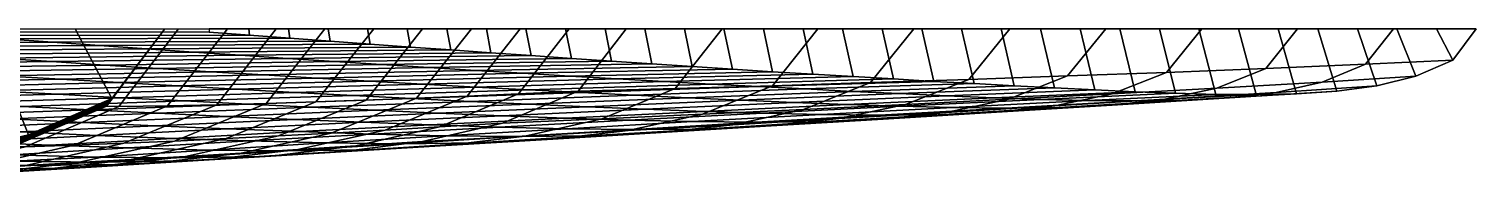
# Model space of a CAD drawing. Header units: millimetres. Extents: x 3030 to 6454, y -123 to 0.
# Drawn here: x 5356 to 6454, y -117 to 0 of the extents above; entities that cross this region are included whole.
import ezdxf

# ---------------------------------------------------------------- set-up
doc = ezdxf.new("R2010")
doc.units = ezdxf.units.MM
doc.header["$MEASUREMENT"] = 0
doc.layers.add('Wing Flap Curves', color=18, linetype='Continuous', true_color=0x000000)

msp = doc.modelspace()

# ---------------------------------------------------------------- meshes
at = {"layer": 'Wing Flap Curves'}
mesh = msp.add_polyface(dxfattribs=at)
corners = [(5132.3, -8.2, 18385.2), (5172.5, -11, 18385.2), (5373.8, -10.1, 18984.4), (5338.1, -7.6, 18984.4), (5212.7, -13.8, 18385.2), (5409.5, -12.6, 18984.4), (5252.8, -16.6, 18385.2), (5445.2, -15.1, 18984.4), (5293, -19.4, 18385.2), (5480.9, -17.6, 18984.4), (5158.5, -24.1, 17785.9), (5202.8, -27, 17785.9), (5373.4, -24.8, 18385.2), (5333.2, -22.1, 18385.2), (5247.2, -29.9, 17785.9), (5413.6, -27.4, 18385.2), (5291.5, -32.7, 17785.9), (5453.8, -30, 18385.2), (5136.7, -35.4, 17186.6), (5184.9, -38.4, 17186.6), (5335.8, -35.5, 17785.9), (5233, -41.3, 17186.6), (5380.2, -38.2, 17785.9), (5281.2, -44.1, 17186.6), (5424.5, -40.8, 17785.9), (5144.2, -47.3, 16587.4), (5195.8, -50.3, 16587.4), (5329.4, -46.9, 17186.6), (5247.5, -53.2, 16587.4), (5377.5, -49.5, 17186.6), (5299.1, -56, 16587.4), (5425.7, -52.2, 17186.6), (5177.8, -59.8, 15988.1), (5232.6, -62.7, 15988.1), (5350.8, -58.8, 16587.4), (5287.4, -65.6, 15988.1), (5402.4, -61.4, 16587.4), (5177, -69.6, 15388.8), (5234.6, -72.6, 15388.8), (5342.2, -68.3, 15988.1), (5292.2, -75.5, 15388.8), (5397, -71, 15988.1), (5191.2, -79.9, 14789.5), (5251.4, -82.9, 14789.5), (5349.8, -78.2, 15388.8), (5156.4, -87.5, 14190.3), (5218.7, -90.5, 14190.3), (5311.5, -85.7, 14789.5), (5407.4, -80.8, 15388.8), (5281, -93.3, 14190.3), (5371.6, -88.2, 14789.5), (5213.9, -96.1, 13591), (5279, -98.6, 13591), (5343.3, -95.7, 14190.3), (5431.8, -90.4, 14789.5), (5221.8, -101.3, 12991.7), (5289.5, -103.1, 12991.7), (5344.1, -100.4, 13591), (5405.7, -97.4, 14190.3), (5186.7, -108.5, 11793.2), (5258.9, -109.3, 11793.2), (5307.2, -106.6, 12392.4), (5237.1, -105.8, 12392.4), (5357.3, -103.8, 12991.7), (5409.3, -101.1, 13591), (5212.4, -112.1, 11193.9), (5286.3, -111.3, 11193.9), (5331, -108.6, 11793.2), (5377.3, -105.8, 12392.4), (5425.1, -103, 12991.7), (5201.2, -116.6, 9995.3), (5277.6, -112.6, 9995.3), (5318.2, -110.1, 10594.6), (5243, -114, 10594.6), (5360, -107.6, 11193.9), (5403.1, -105, 11793.2), (5187.5, 0, 1629.3), (5255.4, 0, 1623.3), (5288.3, -96.3, 1620.4), (5219.8, -105.2, 1626.4), (5287.4, -97.1, 2204.8), (5218.4, -106.1, 2204.8), (5285.7, -98.1, 2804.1), (5216, -107.2, 2804.1), (5284, -99, 3403.3), (5213.5, -108.2, 3403.3), (5282.2, -100, 4002.6), (5211.1, -109.3, 4002.6), (5280.5, -101, 4601.9), (5208.7, -110.3, 4601.9), (5278.8, -101.9, 5201.2), (5206.3, -111.4, 5201.2), (5277, -102.9, 5800.4), (5203.8, -112.5, 5800.4), (5275.3, -103.9, 6399.7), (5201.4, -113.5, 6399.7), (5273.6, -104.8, 6999), (5199, -114.6, 6999), (5271.8, -105.8, 7598.3), (5196.5, -115.6, 7598.3), (5270.1, -106.8, 8197.5), (5194.1, -116.7, 8197.5), (5277.5, -107.2, 8796.8), (5200.5, -117.1, 8796.8), (5314.9, -105.5, 9396.1), (5238.2, -114.9, 9396.1), (5353.5, -103.6, 9995.3), (5393, -101.5, 10594.6), (5323.3, 0, 1617.4), (5355.6, -80.4, 1614.6), (5355.1, -81, 2204.8), (5354.1, -81.8, 2804.1), (5353, -82.6, 3403.3), (5352, -83.4, 4002.6), (5350.9, -84.2, 4601.9), (5349.9, -85, 5201.2), (5348.8, -85.8, 5800.4), (5347.8, -86.6, 6399.7), (5346.7, -87.5, 6999), (5345.7, -88.3, 7598.3), (5344.6, -89.1, 8197.5), (5353, -89.5, 8796.8), (5390.1, -88.3, 9396.1)]
mesh.append_faces([[corners[k] for k in face] for face in [(0, 1, 2, 3), (1, 4, 5, 2), (4, 6, 7, 5), (6, 8, 9, 7), (10, 11, 12, 13), (11, 14, 15, 12), (14, 16, 17, 15), (18, 19, 20, 16), (19, 21, 22, 20), (21, 23, 24, 22), (25, 26, 27, 23), (26, 28, 29, 27), (28, 30, 31, 29), (32, 33, 34, 30), (33, 35, 36, 34), (37, 38, 39, 35), (38, 40, 41, 39), (42, 43, 44, 40), (45, 46, 47, 43), (43, 47, 48, 44), (46, 49, 50, 47), (51, 52, 53, 49), (49, 53, 54, 50), (55, 56, 57, 52), (52, 57, 58, 53), (59, 60, 61, 62), (62, 61, 63, 56), (56, 63, 64, 57), (65, 66, 67, 60), (60, 67, 68, 61), (61, 68, 69, 63), (70, 71, 72, 73), (73, 72, 74, 66), (66, 74, 75, 67), (76, 77, 78, 79), (79, 78, 80, 81), (81, 80, 82, 83), (83, 82, 84, 85), (85, 84, 86, 87), (87, 86, 88, 89), (89, 88, 90, 91), (91, 90, 92, 93), (93, 92, 94, 95), (95, 94, 96, 97), (97, 96, 98, 99), (99, 98, 100, 101), (101, 100, 102, 103), (103, 102, 104, 105), (105, 104, 106, 71), (71, 106, 107, 72), (77, 108, 109, 78), (78, 109, 110, 80), (80, 110, 111, 82), (82, 111, 112, 84), (84, 112, 113, 86), (86, 113, 114, 88), (88, 114, 115, 90), (90, 115, 116, 92), (92, 116, 117, 94), (94, 117, 118, 96), (96, 118, 119, 98), (98, 119, 120, 100), (100, 120, 121, 102), (102, 121, 122, 104)]])
mesh = msp.add_polyface(dxfattribs=at)
corners = [(5266.7, -2.5, 18984.4), (5302.4, -5, 18984.4), (5523.3, -4.8, 19581.1), (5492.8, -2.5, 19583.7), (5338.1, -7.6, 18984.4), (5553.8, -7, 19578.4), (5373.8, -10.1, 18984.4), (5584.4, -9.3, 19575.7), (5293, -19.4, 18385.2), (5333.2, -22.1, 18385.2), (5516.5, -20, 18984.4), (5480.9, -17.6, 18984.4), (5373.4, -24.8, 18385.2), (5552.2, -22.4, 18984.4), (5413.6, -27.4, 18385.2), (5587.9, -24.8, 18984.4), (5291.5, -32.7, 17785.9), (5335.8, -35.5, 17785.9), (5494, -32.5, 18385.2), (5453.8, -30, 18385.2), (5380.2, -38.2, 17785.9), (5534.2, -34.9, 18385.2), (5424.5, -40.8, 17785.9), (5574.4, -37.3, 18385.2), (5281.2, -44.1, 17186.6), (5329.4, -46.9, 17186.6), (5468.9, -43.3, 17785.9), (5377.5, -49.5, 17186.6), (5513.3, -45.8, 17785.9), (5425.7, -52.2, 17186.6), (5557.6, -48.2, 17785.9), (5299.1, -56, 16587.4), (5350.8, -58.8, 16587.4), (5473.9, -54.7, 17186.6), (5402.4, -61.4, 16587.4), (5522, -57.1, 17186.6), (5287.4, -65.6, 15988.1), (5342.2, -68.3, 15988.1), (5454.1, -64, 16587.4), (5397, -71, 15988.1), (5505.7, -66.4, 16587.4), (5292.2, -75.5, 15388.8), (5349.8, -78.2, 15388.8), (5451.8, -73.5, 15988.1), (5557.4, -68.8, 16587.4), (5407.4, -80.8, 15388.8), (5506.6, -75.9, 15988.1), (5311.5, -85.7, 14789.5), (5371.6, -88.2, 14789.5), (5465.1, -83.1, 15388.8), (5431.8, -90.4, 14789.5), (5522.7, -85.1, 15388.8), (5343.3, -95.7, 14190.3), (5405.7, -97.4, 14190.3), (5491.9, -92, 14789.5), (5344.1, -100.4, 13591), (5409.3, -101.1, 13591), (5468, -98, 14190.3), (5552.1, -92.6, 14789.5), (5357.3, -103.8, 12991.7), (5425.1, -103, 12991.7), (5474.4, -100.2, 13591), (5530.4, -96.9, 14190.3), (5331, -108.6, 11793.2), (5403.1, -105, 11793.2), (5447.3, -102.3, 12392.4), (5377.3, -105.8, 12392.4), (5492.8, -99.5, 12991.7), (5318.2, -110.1, 10594.6), (5393, -101.5, 10594.6), (5433.4, -99.2, 11193.9), (5360, -107.6, 11193.9), (5474.7, -96.8, 11793.2), (5517, -94.3, 12392.4), (5314.9, -105.5, 9396.1), (5390.1, -88.3, 9396.1), (5428, -86.8, 9995.3), (5353.5, -103.6, 9995.3), (5466.5, -85.2, 10594.6), (5505.5, -83.3, 11193.9), (5323.3, 0, 1617.4), (5391.1, 0, 1611.5), (5418.9, -52.9, 1609), (5355.6, -80.4, 1614.6), (5418.8, -53.2, 2204.8), (5355.1, -81, 2204.8), (5418.4, -53.8, 2804.1), (5354.1, -81.8, 2804.1), (5418, -54.3, 3403.3), (5353, -82.6, 3403.3), (5417.5, -54.8, 4002.6), (5352, -83.4, 4002.6), (5417.1, -55.4, 4601.9), (5350.9, -84.2, 4601.9), (5416.7, -55.9, 5201.2), (5349.9, -85, 5201.2), (5416.3, -56.4, 5800.4), (5348.8, -85.8, 5800.4), (5415.9, -57, 6399.7), (5347.8, -86.6, 6399.7), (5415.5, -57.5, 6999), (5346.7, -87.5, 6999), (5415.1, -58, 7598.3), (5345.7, -88.3, 7598.3), (5414.7, -58.6, 8197.5), (5344.6, -89.1, 8197.5), (5424.2, -59, 8796.8), (5353, -89.5, 8796.8), (5461.1, -58.4, 9396.1), (5498.4, -57.6, 9995.3), (5535.9, -56.6, 10594.6), (5459, 0, 1605.5), (5459, 0, 1605.5), (5459, 0, 2204.8), (5459, 0, 2804.1), (5459, 0, 3403.3), (5459, 0, 4002.6), (5459, 0, 4601.9), (5459, 0, 5201.2), (5459, 0, 5800.4), (5459, 0, 6399.7), (5459, 0, 6999), (5459, 0, 7598.3), (5459, 0, 8197.5), (5469.5, 0, 8796.8), (5506.5, 0, 9396.1)]
mesh.append_faces([[corners[k] for k in face] for face in [(0, 1, 2, 3), (1, 4, 5, 2), (4, 6, 7, 5), (8, 9, 10, 11), (9, 12, 13, 10), (12, 14, 15, 13), (16, 17, 18, 19), (17, 20, 21, 18), (20, 22, 23, 21), (24, 25, 26, 22), (25, 27, 28, 26), (27, 29, 30, 28), (31, 32, 33, 29), (32, 34, 35, 33), (36, 37, 38, 34), (37, 39, 40, 38), (41, 42, 43, 39), (39, 43, 44, 40), (42, 45, 46, 43), (47, 48, 49, 45), (48, 50, 51, 49), (52, 53, 54, 50), (55, 56, 57, 53), (53, 57, 58, 54), (59, 60, 61, 56), (56, 61, 62, 57), (63, 64, 65, 66), (66, 65, 67, 60), (68, 69, 70, 71), (71, 70, 72, 64), (64, 72, 73, 65), (74, 75, 76, 77), (77, 76, 78, 69), (69, 78, 79, 70), (80, 81, 82, 83), (83, 82, 84, 85), (85, 84, 86, 87), (87, 86, 88, 89), (89, 88, 90, 91), (91, 90, 92, 93), (93, 92, 94, 95), (95, 94, 96, 97), (97, 96, 98, 99), (99, 98, 100, 101), (101, 100, 102, 103), (103, 102, 104, 105), (105, 104, 106, 107), (107, 106, 108, 75), (75, 108, 109, 76), (76, 109, 110, 78), (81, 111, 112, 82), (82, 112, 113, 84), (84, 113, 114, 86), (86, 114, 115, 88), (88, 115, 116, 90), (90, 116, 117, 92), (92, 117, 118, 94), (94, 118, 119, 96), (96, 119, 120, 98), (98, 120, 121, 100), (100, 121, 122, 102), (102, 122, 123, 104), (104, 123, 124, 106), (106, 124, 125, 108)]])
mesh = msp.add_polyface(dxfattribs=at)
corners = [(5492.8, -2.5, 19583.7), (5523.3, -4.8, 19581.1), (5522.8, 0, 19581.1), (5492.8, 0, 19583.7), (5553.8, -7, 19578.4), (5552.8, 0, 19578.5), (5584.4, -9.3, 19575.7), (5582.9, 0, 19575.8), (5373.8, -10.1, 18984.4), (5409.5, -12.6, 18984.4), (5614.9, -11.5, 19573), (5612.9, 0, 19573.2), (5445.2, -15.1, 18984.4), (5645.4, -13.8, 19570.4), (5643, 0, 19570.6), (5480.9, -17.6, 18984.4), (5676, -16, 19567.7), (5673, 0, 19568), (5516.5, -20, 18984.4), (5706.5, -18.2, 19565), (5552.2, -22.4, 18984.4), (5737.1, -20.3, 19562.3), (5587.9, -24.8, 18984.4), (5767.6, -22.4, 19559.7), (5413.6, -27.4, 18385.2), (5453.8, -30, 18385.2), (5623.6, -27.1, 18984.4), (5494, -32.5, 18385.2), (5659.4, -29.4, 18984.4), (5534.2, -34.9, 18385.2), (5695.1, -31.6, 18984.4), (5574.4, -37.3, 18385.2), (5730.8, -33.7, 18984.4), (5424.5, -40.8, 17785.9), (5468.9, -43.3, 17785.9), (5614.6, -39.6, 18385.2), (5766.5, -35.8, 18984.4), (5513.3, -45.8, 17785.9), (5654.8, -41.9, 18385.2), (5557.6, -48.2, 17785.9), (5695, -44.1, 18385.2), (5425.7, -52.2, 17186.6), (5473.9, -54.7, 17186.6), (5602, -50.5, 17785.9), (5735.2, -46.3, 18385.2), (5522, -57.1, 17186.6), (5646.4, -52.8, 17785.9), (5402.4, -61.4, 16587.4), (5454.1, -64, 16587.4), (5570.2, -59.5, 17186.6), (5690.7, -55, 17785.9), (5505.7, -66.4, 16587.4), (5618.4, -61.8, 17186.6), (5735.1, -57.1, 17785.9), (5557.4, -68.8, 16587.4), (5666.6, -63.9, 17186.6), (5451.8, -73.5, 15988.1), (5506.6, -75.9, 15988.1), (5609.1, -70.9, 16587.4), (5714.8, -65.9, 17186.6), (5407.4, -80.8, 15388.8), (5465.1, -83.1, 15388.8), (5561.5, -78, 15988.1), (5660.7, -72.9, 16587.4), (5763, -67.8, 17186.6), (5522.7, -85.1, 15388.8), (5616.3, -79.8, 15988.1), (5712.4, -74.6, 16587.4), (5431.8, -90.4, 14789.5), (5491.9, -92, 14789.5), (5580.4, -86.5, 15388.8), (5671.1, -81.1, 15988.1), (5552.1, -92.6, 14789.5), (5638.1, -87.2, 15388.8), (5726, -81.8, 15988.1), (5468, -98, 14190.3), (5530.4, -96.9, 14190.3), (5612.3, -91.8, 14789.5), (5695.8, -86.5, 15388.8), (5425.1, -103, 12991.7), (5492.8, -99.5, 12991.7), (5539.4, -96.6, 13591), (5474.4, -100.2, 13591), (5592.7, -93.3, 14190.3), (5672.4, -88.5, 14789.5), (5753.4, -83.7, 15388.8), (5447.3, -102.3, 12392.4), (5517, -94.3, 12392.4), (5560.1, -91.6, 12991.7), (5604.1, -88.7, 13591), (5654.5, -85.5, 14190.3), (5732.2, -81.4, 14789.5), (5433.4, -99.2, 11193.9), (5505.5, -83.3, 11193.9), (5545.2, -81.3, 11793.2), (5474.7, -96.8, 11793.2), (5585.4, -79.2, 12392.4), (5626.2, -76.8, 12991.7), (5667.6, -74.3, 13591), (5715.3, -71.5, 14190.3), (5466.5, -85.2, 10594.6), (5535.9, -56.6, 10594.6), (5573.7, -55.4, 11193.9), (5611.8, -54.1, 11793.2), (5650.1, -52.6, 12392.4), (5688.6, -51, 12991.7), (5727.5, -49.2, 13591), (5461.1, -58.4, 9396.1), (5506.5, 0, 9396.1), (5543.6, 0, 9995.3), (5498.4, -57.6, 9995.3), (5580.6, 0, 10594.6), (5617.6, 0, 11193.9), (5654.7, 0, 11793.2), (5691.7, 0, 12392.4)]
mesh.append_faces([[corners[k] for k in face] for face in [(0, 1, 2, 3), (1, 4, 5, 2), (4, 6, 7, 5), (8, 9, 10, 6), (6, 10, 11, 7), (9, 12, 13, 10), (10, 13, 14, 11), (12, 15, 16, 13), (13, 16, 17, 14), (15, 18, 19, 16), (18, 20, 21, 19), (20, 22, 23, 21), (24, 25, 26, 22), (25, 27, 28, 26), (27, 29, 30, 28), (29, 31, 32, 30), (33, 34, 35, 31), (31, 35, 36, 32), (34, 37, 38, 35), (37, 39, 40, 38), (41, 42, 43, 39), (39, 43, 44, 40), (42, 45, 46, 43), (47, 48, 49, 45), (45, 49, 50, 46), (48, 51, 52, 49), (49, 52, 53, 50), (51, 54, 55, 52), (56, 57, 58, 54), (54, 58, 59, 55), (60, 61, 62, 57), (57, 62, 63, 58), (58, 63, 64, 59), (61, 65, 66, 62), (62, 66, 67, 63), (68, 69, 70, 65), (65, 70, 71, 66), (69, 72, 73, 70), (70, 73, 74, 71), (75, 76, 77, 72), (72, 77, 78, 73), (79, 80, 81, 82), (82, 81, 83, 76), (76, 83, 84, 77), (77, 84, 85, 78), (86, 87, 88, 80), (80, 88, 89, 81), (81, 89, 90, 83), (83, 90, 91, 84), (92, 93, 94, 95), (95, 94, 96, 87), (87, 96, 97, 88), (88, 97, 98, 89), (89, 98, 99, 90), (100, 101, 102, 93), (93, 102, 103, 94), (94, 103, 104, 96), (96, 104, 105, 97), (97, 105, 106, 98), (107, 108, 109, 110), (110, 109, 111, 101), (101, 111, 112, 102), (102, 112, 113, 103), (103, 113, 114, 104)]])
mesh = msp.add_polyface(dxfattribs=at)
corners = [(5676, -16, 19567.7), (5706.5, -18.2, 19565), (5703.1, 0, 19565.3), (5673, 0, 19568), (5737.1, -20.3, 19562.3), (5733.1, 0, 19562.7), (5767.6, -22.4, 19559.7), (5763.1, 0, 19560.1), (5587.9, -24.8, 18984.4), (5623.6, -27.1, 18984.4), (5798.1, -24.5, 19557), (5793.2, 0, 19557.4), (5659.4, -29.4, 18984.4), (5828.7, -26.6, 19554.3), (5823.2, 0, 19554.8), (5695.1, -31.6, 18984.4), (5859.2, -28.6, 19551.7), (5853.3, 0, 19552.2), (5730.8, -33.7, 18984.4), (5889.8, -30.6, 19549), (5883.3, 0, 19549.6), (5766.5, -35.8, 18984.4), (5920.3, -32.5, 19546.3), (5913.3, 0, 19546.9), (5614.6, -39.6, 18385.2), (5654.8, -41.9, 18385.2), (5802.2, -37.9, 18984.4), (5950.9, -34.4, 19543.6), (5943.4, 0, 19544.3), (5695, -44.1, 18385.2), (5837.9, -39.9, 18984.4), (5981.5, -36.2, 19541), (5735.2, -46.3, 18385.2), (5873.6, -41.9, 18984.4), (6012, -38, 19538.3), (5602, -50.5, 17785.9), (5646.4, -52.8, 17785.9), (5775.4, -48.3, 18385.2), (5909.4, -43.8, 18984.4), (5690.7, -55, 17785.9), (5815.7, -50.4, 18385.2), (5945.1, -45.6, 18984.4), (5735.1, -57.1, 17785.9), (5855.9, -52.3, 18385.2), (5980.8, -47.4, 18984.4), (5618.4, -61.8, 17186.6), (5666.6, -63.9, 17186.6), (5779.5, -59.1, 17785.9), (5896.1, -54.1, 18385.2), (6016.6, -49.1, 18984.4), (5714.8, -65.9, 17186.6), (5823.9, -60.9, 17785.9), (5936.4, -55.9, 18385.2), (5763, -67.8, 17186.6), (5868.3, -62.6, 17785.9), (5976.6, -57.4, 18385.2), (5660.7, -72.9, 16587.4), (5712.4, -74.6, 16587.4), (5811.2, -69.3, 17186.6), (5912.7, -64, 17785.9), (6016.9, -58.7, 18385.2), (5616.3, -79.8, 15988.1), (5671.1, -81.1, 15988.1), (5764.1, -75.8, 16587.4), (5859.4, -70.4, 17186.6), (5957.1, -65, 17785.9), (5726, -81.8, 15988.1), (5815.9, -76.3, 16587.4), (5907.7, -70.9, 17186.6), (6001.5, -65.5, 17785.9), (5638.1, -87.2, 15388.8), (5695.8, -86.5, 15388.8), (5780.9, -81.3, 15988.1), (5867.6, -76, 16587.4), (5955.9, -70.6, 17186.6), (5753.4, -83.7, 15388.8), (5835.7, -78.7, 15988.1), (5919.2, -73.6, 16587.4), (6004.1, -68.5, 17186.6), (5672.4, -88.5, 14789.5), (5732.2, -81.4, 14789.5), (5810.7, -77.1, 15388.8), (5890.2, -72.7, 15988.1), (5970.6, -68.1, 16587.4), (5654.5, -85.5, 14190.3), (5715.3, -71.5, 14190.3), (5790.8, -68.2, 14789.5), (5867, -64.8, 15388.8), (5943.8, -61.2, 15988.1), (6021.2, -57.4, 16587.4), (5667.6, -74.3, 13591), (5727.5, -49.2, 13591), (5772.6, -47.2, 14190.3), (5846.3, -45.2, 14789.5), (5920.3, -43.1, 15388.8), (5994.6, -40.8, 15988.1), (5650.1, -52.6, 12392.4), (5691.7, 0, 12392.4), (5728.8, 0, 12991.7), (5688.6, -51, 12991.7), (5765.8, 0, 13591), (5809.1, 0, 14190.3), (5881.9, 0, 14789.5), (5954.7, 0, 15388.8)]
mesh.append_faces([[corners[k] for k in face] for face in [(0, 1, 2, 3), (1, 4, 5, 2), (4, 6, 7, 5), (8, 9, 10, 6), (6, 10, 11, 7), (9, 12, 13, 10), (10, 13, 14, 11), (12, 15, 16, 13), (13, 16, 17, 14), (15, 18, 19, 16), (16, 19, 20, 17), (18, 21, 22, 19), (19, 22, 23, 20), (24, 25, 26, 21), (21, 26, 27, 22), (22, 27, 28, 23), (25, 29, 30, 26), (26, 30, 31, 27), (29, 32, 33, 30), (30, 33, 34, 31), (35, 36, 37, 32), (32, 37, 38, 33), (36, 39, 40, 37), (37, 40, 41, 38), (39, 42, 43, 40), (40, 43, 44, 41), (45, 46, 47, 42), (42, 47, 48, 43), (43, 48, 49, 44), (46, 50, 51, 47), (47, 51, 52, 48), (50, 53, 54, 51), (51, 54, 55, 52), (56, 57, 58, 53), (53, 58, 59, 54), (54, 59, 60, 55), (61, 62, 63, 57), (57, 63, 64, 58), (58, 64, 65, 59), (62, 66, 67, 63), (63, 67, 68, 64), (64, 68, 69, 65), (70, 71, 72, 66), (66, 72, 73, 67), (67, 73, 74, 68), (71, 75, 76, 72), (72, 76, 77, 73), (73, 77, 78, 74), (79, 80, 81, 75), (75, 81, 82, 76), (76, 82, 83, 77), (84, 85, 86, 80), (80, 86, 87, 81), (81, 87, 88, 82), (82, 88, 89, 83), (90, 91, 92, 85), (85, 92, 93, 86), (86, 93, 94, 87), (87, 94, 95, 88), (96, 97, 98, 99), (99, 98, 100, 91), (91, 100, 101, 92), (92, 101, 102, 93), (93, 102, 103, 94)]])
mesh = msp.add_polyface(dxfattribs=at)
corners = [(5950.9, -34.4, 19543.6), (5981.5, -36.2, 19541), (5973.4, 0, 19541.7), (5943.4, 0, 19544.3), (6012, -38, 19538.3), (6003.5, 0, 19539), (5873.6, -41.9, 18984.4), (5909.4, -43.8, 18984.4), (6042.6, -39.8, 19535.6), (6033.5, 0, 19536.4), (5945.1, -45.6, 18984.4), (6073.2, -41.5, 19532.9), (6063.6, 0, 19533.8), (5980.8, -47.4, 18984.4), (6103.7, -43.2, 19530.3), (6093.6, 0, 19531.2), (6016.6, -49.1, 18984.4), (6134.3, -44.8, 19527.6), (6123.6, 0, 19528.5), (5896.1, -54.1, 18385.2), (5936.4, -55.9, 18385.2), (6052.3, -50.8, 18984.4), (6164.9, -46.3, 19524.9), (6153.7, 0, 19525.9), (5976.6, -57.4, 18385.2), (6088.1, -52.2, 18984.4), (6195.5, -47.7, 19522.2), (6183.7, 0, 19523.3), (6016.9, -58.7, 18385.2), (6123.8, -53.5, 18984.4), (6226.1, -48.9, 19519.6), (6213.8, 0, 19520.6), (5912.7, -64, 17785.9), (5957.1, -65, 17785.9), (6057.1, -59.7, 18385.2), (6159.6, -54.3, 18984.4), (6256.7, -49.7, 19516.9), (6243.8, 0, 19518), (6001.5, -65.5, 17785.9), (6097.4, -60.1, 18385.2), (6195.4, -54.7, 18984.4), (6287.3, -49.9, 19514.2), (6273.8, 0, 19515.4), (5907.7, -70.9, 17186.6), (5955.9, -70.6, 17186.6), (6045.9, -65.2, 17785.9), (6137.7, -59.7, 18385.2), (6231.1, -54.2, 18984.4), (6317.9, -49.2, 19511.5), (6303.9, 0, 19512.8), (6004.1, -68.5, 17186.6), (6090.3, -63.2, 17785.9), (6177.9, -57.8, 18385.2), (6266.9, -52.4, 18984.4), (6348.4, -47.2, 19508.9), (6333.9, 0, 19510.1), (5919.2, -73.6, 16587.4), (5970.6, -68.1, 16587.4), (6052.1, -63.4, 17186.6), (6134.5, -58.5, 17785.9), (6217.9, -53.4, 18385.2), (6302.4, -48.2, 18984.4), (6378.8, -43.1, 19506.2), (6364, 0, 19507.5), (6021.2, -57.4, 16587.4), (6099.2, -53.4, 17186.6), (6177.9, -49.3, 17785.9), (6257.3, -45, 18385.2), (6337.3, -40.4, 18984.4), (6408.5, -35.9, 19503.6), (6394, 0, 19504.9), (5943.8, -61.2, 15988.1), (5994.6, -40.8, 15988.1), (6069.1, -38.4, 16587.4), (6144, -35.7, 17186.6), (6219.1, -33, 17785.9), (6294.5, -30, 18385.2), (6370.3, -26.8, 18984.4), (6436.5, -23.6, 19501.2), (6424, 0, 19502.2), (5920.3, -43.1, 15388.8), (5954.7, 0, 15388.8), (6027.5, 0, 15988.1), (6100.3, 0, 16587.4), (6173.1, 0, 17186.6), (6245.9, 0, 17785.9), (6318.7, 0, 18385.2), (6391.5, 0, 18984.4), (6454.1, 0, 19499.6), (6454.1, 0, 19499.6)]
mesh.append_faces([[corners[k] for k in face] for face in [(0, 1, 2, 3), (1, 4, 5, 2), (6, 7, 8, 4), (4, 8, 9, 5), (7, 10, 11, 8), (8, 11, 12, 9), (10, 13, 14, 11), (11, 14, 15, 12), (13, 16, 17, 14), (14, 17, 18, 15), (19, 20, 21, 16), (16, 21, 22, 17), (17, 22, 23, 18), (20, 24, 25, 21), (21, 25, 26, 22), (22, 26, 27, 23), (24, 28, 29, 25), (25, 29, 30, 26), (26, 30, 31, 27), (32, 33, 34, 28), (28, 34, 35, 29), (29, 35, 36, 30), (30, 36, 37, 31), (33, 38, 39, 34), (34, 39, 40, 35), (35, 40, 41, 36), (36, 41, 42, 37), (43, 44, 45, 38), (38, 45, 46, 39), (39, 46, 47, 40), (40, 47, 48, 41), (41, 48, 49, 42), (44, 50, 51, 45), (45, 51, 52, 46), (46, 52, 53, 47), (47, 53, 54, 48), (48, 54, 55, 49), (56, 57, 58, 50), (50, 58, 59, 51), (51, 59, 60, 52), (52, 60, 61, 53), (53, 61, 62, 54), (54, 62, 63, 55), (57, 64, 65, 58), (58, 65, 66, 59), (59, 66, 67, 60), (60, 67, 68, 61), (61, 68, 69, 62), (62, 69, 70, 63), (71, 72, 73, 64), (64, 73, 74, 65), (65, 74, 75, 66), (66, 75, 76, 67), (67, 76, 77, 68), (68, 77, 78, 69), (69, 78, 79, 70), (80, 81, 82, 72), (72, 82, 83, 73), (73, 83, 84, 74), (74, 84, 85, 75), (75, 85, 86, 76), (76, 86, 87, 77), (77, 87, 88, 78), (78, 88, 89, 79)]])

doc.saveas('drawing.dxf')
